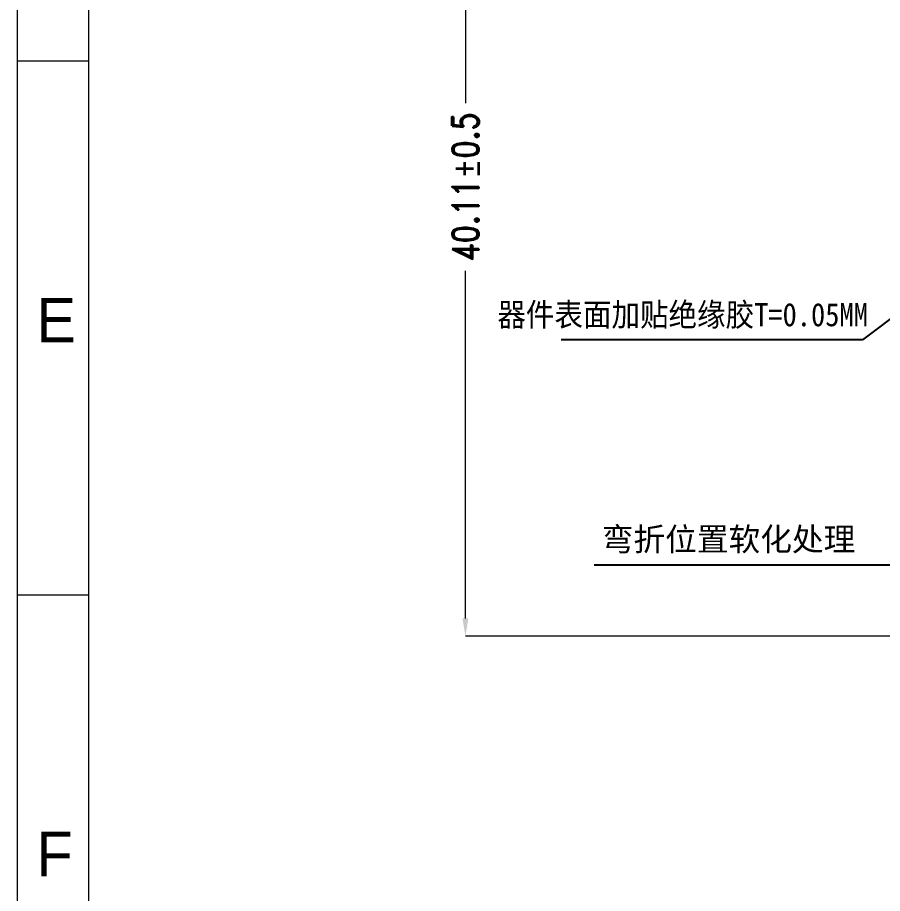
# Model space of a CAD drawing. Header units: millimetres. Extents: x 1845 to 2650, y -178 to 579.
# Drawn here: x 1845.05 to 1884.13, y 231.63 to 271.23 of the extents above; entities that cross this region are included whole.
import ezdxf

# ---------------------------------------------------------------- set-up
doc = ezdxf.new("R2010")
doc.units = ezdxf.units.MM
doc.layers.get('Defpoints').update_dxf_attribs({"lineweight": 5})
doc.layers.add('DIM', color=3, linetype='Continuous', lineweight=5)
doc.layers.add('图框', color=7, linetype='Continuous', lineweight=5)
doc.styles.add('RD', font='ROMAND.shx', dxfattribs={"width": 0.8})
doc.styles.get("Standard").update_dxf_attribs({"font": 'txt', "bigfont": 'gbcbig.shx'})
doc.styles.add('STYLE1', font='', dxfattribs={"width": 0.9})
doc.styles.add('汉字', font='')
doc.styles.get('STYLE1').set_extended_font_data('SimSun')
doc.styles.get('汉字').set_extended_font_data('SimSun')
doc.dimstyles.new('DIM', dxfattribs={"dimtxt": 0.8, "dimasz": 0.8, "dimexe": 0, "dimexo": 0.5, "dimgap": 0.11, "dimtad": 0, "dimzin": 1, "dimdsep": 46, "dimtxsty": 'RD', "dimcen": 0, "dimclrd": 256, "dimclre": 256, "dimclrt": 256, "dimadec": 0, "dimazin": 0, "dimtm": 1e-09, "dimtfac": 1, "dimtofl": 0, "dimtmove": 0, "dimatfit": 3, "dimfxl": 1, "dimlwe": -1, "dimarcsym": 0})

# ---------------------------------------------------------------- blocks, each defined once
blk = doc.blocks.new('*D8')
at = {"layer": 'Defpoints', "color": 0, "lineweight": 5, "transparency": 16777216}
for p in [(1865.289, 283.368), (1890.468, 283.368), (1894.788, 243.262)]:
    blk.add_point(p, dxfattribs=at)
at = {"layer": 'DIM', "lineweight": 5, "transparency": 16777216}
for p, q in [((1889.968, 283.368), (1865.289, 283.368)), ((1865.289, 282.568), (1865.289, 267.362)), ((1865.289, 244.062), (1865.289, 259.782)), ((1894.288, 243.262), (1865.289, 243.262))]:
    blk.add_line(p, q, dxfattribs=at)
for points in [[(1865.156, 282.568), (1865.423, 282.568), (1865.289, 283.368)], [(1865.156, 244.062), (1865.423, 244.062), (1865.289, 243.262)]]:
    blk.add_solid(points, dxfattribs=at)
at = {"layer": 'DIM', "lineweight": 5, "transparency": 16777216, "insert": (1865.289, 263.572), "char_height": 1.2, "attachment_point": 5, "rotation": 90, "style": 'RD'}
blk.add_mtext('40.11%%P0.5', dxfattribs=at)

msp = doc.modelspace()

# ---------------------------------------------------------------- linework, layer by layer
at = {"layer": '图框', "color": 7, "linetype": 'ByBlock', "lineweight": 5, "ltscale": 0.55}
for p, q in [((1848.2708, 196.8571), (1848.2708, 365.8059)), ((1845.0527, 269.2634), (1848.2708, 269.2634)), ((1845.0527, 245.1278), (1848.2708, 245.1278))]:
    msp.add_line(p, q, dxfattribs=at)
msp.add_lwpolyline([(1845.0527, 369.0239), (2092.8095, 369.0239), (2092.8095, 193.6391), (1845.0527, 193.6391)], close=True, dxfattribs=at)

# ---------------------------------------------------------------- texts
at = {"layer": 'DIM', "lineweight": 5, "insert": (1883.4768, 257.7346), "char_height": 1.05, "attachment_point": 6, "style": 'STYLE1'}
msp.add_mtext('{\\fSimSun|b0|i0|c134|p2;器件表面加贴绝缘胶T=0.05MM}', dxfattribs=at)
at = {"layer": 'DIM', "lineweight": 5, "insert": (1871.4515, 248.169), "char_height": 1.05, "width": 12.446255, "attachment_point": 1, "style": '汉字'}
msp.add_mtext('{\\fSimSun|b0|i0|c134|p54;弯折位置软化处理}', dxfattribs=at)
at = {"layer": '图框', "color": 7, "linetype": 'ByBlock', "lineweight": 5, "ltscale": 0.55, "char_height": 2.011301, "width": 3.423717, "attachment_point": 7}
for s, insert in [('{\\f\uffd0ￂﾼﾚￃ\ufff7\ufff3w|b0|i0|c134|p54;E}', (1845.9015, 256.5404)), ('{\\f\uffd0ￂﾼﾚￃ\ufff7\ufff3w|b0|i0|c134|p54;F}', (1845.9015, 232.4084))]:
    msp.add_mtext(s, dxfattribs=dict(at, insert=insert))

# ---------------------------------------------------------------- dimensions: what is measured, and where the dimension line sits
at = {"layer": 'DIM', "lineweight": 5}
dim = msp.add_linear_dim(base=(1865.2893, 283.3685), p1=(1894.788, 243.2625), p2=(1890.4676, 283.3685), angle=90, text='<>%%P0.5', dimstyle='DIM', override={"dimtxt": 1.2, "dimfxl": 0.18, "dimlwd": 5, "dimlwe": 5, "dimarcsym": 1}, dxfattribs=at)
dim.commit()
dim.dimension.update_dxf_attribs({"geometry": '*D8', "text_midpoint": (1865.2893, 263.5718), "dimtype": 160})

# ---------------------------------------------------------------- leaders
for points in [[(1888.9841, 261.013), (1883.2337, 256.6637), (1869.6167, 256.6637)], [(1887.8019, 247.8045), (1884.7312, 246.4773), (1871.1141, 246.4773)]]:
    msp.add_leader(points, dimstyle='DIM', override={"dimtol": 1, "dimtp": 0.5, "dimtm": 0.5, "dimfxl": 0.8, "dimarcsym": 1}, dxfattribs=at)

doc.saveas('drawing.dxf')
